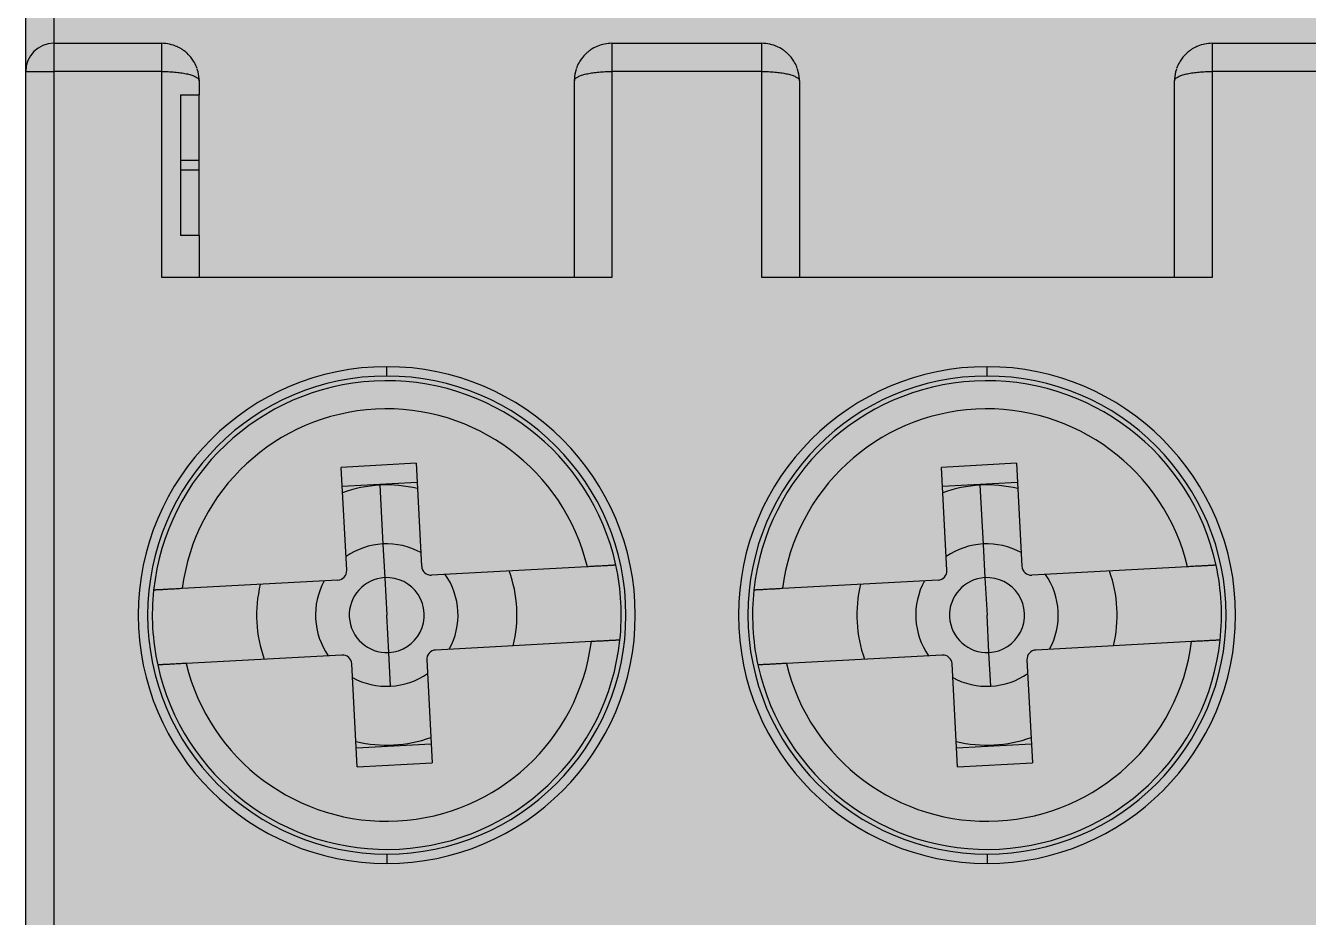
# Model space of a CAD drawing. Extents: x -20 to 2016, y -5898 to 916.
# Drawn here: x 560.96 to 574.64, y 777.86 to 787.37 of the extents above; entities that cross this region are included whole.
import ezdxf

# ---------------------------------------------------------------- set-up
doc = ezdxf.new("R2010")
doc.units = 0
doc.layers.add('MAIN-1', color=7, linetype='Continuous')
doc.layers.add('SYMS', color=7, linetype='Continuous')

msp = doc.modelspace()

# ---------------------------------------------------------------- hatches: boundary and pattern name
at = {"layer": 'SYMS', "true_color": 0x636466}
h = msp.add_hatch(color=251, dxfattribs=at)
h.dxf.hatch_style = 1
h.paths.add_polyline_path([(560.959, 719.385), (587.859, 719.385), (587.859, 798.385), (560.959, 798.385)])

# ---------------------------------------------------------------- linework, layer by layer
at = {"layer": 'MAIN-1'}
for p, q in [((561.259, 798.085), (561.259, 787.185)), ((561.259, 787.185), (561.259, 786.885)), ((561.259, 787.185), (562.409, 787.185)), ((562.409, 786.885), (562.409, 787.185)), ((562.43, 787.184), (562.409, 787.185)), ((562.452, 787.182), (562.43, 787.184)), ((562.473, 787.18), (562.452, 787.182)), ((562.494, 787.175), (562.473, 787.18)), ((562.515, 787.17), (562.494, 787.175)), ((562.536, 787.164), (562.515, 787.17)), ((562.557, 787.156), (562.536, 787.164)), ((562.569, 787.151), (562.557, 787.156)), ((562.582, 787.145), (562.569, 787.151)), ((562.6, 787.136), (562.582, 787.145)), ((562.619, 787.125), (562.6, 787.136)), ((562.628, 787.119), (562.619, 787.125)), ((562.635, 787.114), (562.628, 787.119)), ((562.643, 787.109), (562.635, 787.114)), ((562.65, 787.104), (562.643, 787.109)), ((562.658, 787.098), (562.65, 787.104)), ((562.665, 787.092), (562.658, 787.098)), ((562.672, 787.086), (562.665, 787.092)), ((566.952, 787.092), (566.945, 787.086)), ((566.96, 787.098), (566.952, 787.092)), ((566.967, 787.104), (566.96, 787.098)), ((566.974, 787.109), (566.967, 787.104)), ((566.982, 787.114), (566.974, 787.109)), ((566.989, 787.119), (566.982, 787.114)), ((566.998, 787.125), (566.989, 787.119)), ((567.017, 787.136), (566.998, 787.125)), ((567.035, 787.145), (567.017, 787.136)), ((567.048, 787.151), (567.035, 787.145)), ((567.058, 787.155), (567.048, 787.151)), ((567.076, 787.162), (567.058, 787.155)), ((567.094, 787.168), (567.076, 787.162)), ((567.113, 787.173), (567.094, 787.168)), ((567.132, 787.177), (567.113, 787.173)), ((567.151, 787.181), (567.132, 787.177)), ((567.17, 787.183), (567.151, 787.181)), ((567.189, 787.184), (567.17, 787.183)), ((567.209, 787.185), (567.189, 787.184)), ((567.209, 787.185), (568.809, 787.185)), ((567.209, 787.185), (567.209, 786.885)), ((568.83, 787.184), (568.809, 787.185)), ((568.809, 786.885), (568.809, 787.185)), ((568.852, 787.182), (568.83, 787.184)), ((568.873, 787.18), (568.852, 787.182)), ((568.894, 787.175), (568.873, 787.18)), ((568.915, 787.17), (568.894, 787.175)), ((568.936, 787.164), (568.915, 787.17)), ((568.957, 787.156), (568.936, 787.164)), ((568.969, 787.151), (568.957, 787.156)), ((568.982, 787.145), (568.969, 787.151)), ((569, 787.136), (568.982, 787.145)), ((569.019, 787.125), (569, 787.136)), ((569.028, 787.119), (569.019, 787.125)), ((569.035, 787.114), (569.028, 787.119)), ((569.043, 787.109), (569.035, 787.114)), ((569.05, 787.104), (569.043, 787.109)), ((569.058, 787.098), (569.05, 787.104)), ((569.065, 787.092), (569.058, 787.098)), ((569.072, 787.086), (569.065, 787.092)), ((573.352, 787.092), (573.345, 787.086)), ((573.36, 787.098), (573.352, 787.092)), ((573.367, 787.104), (573.36, 787.098)), ((573.374, 787.109), (573.367, 787.104)), ((573.382, 787.114), (573.374, 787.109)), ((573.389, 787.119), (573.382, 787.114)), ((573.398, 787.125), (573.389, 787.119)), ((573.417, 787.136), (573.398, 787.125)), ((573.435, 787.145), (573.417, 787.136)), ((573.448, 787.151), (573.435, 787.145)), ((573.458, 787.155), (573.448, 787.151)), ((573.476, 787.162), (573.458, 787.155)), ((573.494, 787.168), (573.476, 787.162)), ((573.513, 787.173), (573.494, 787.168)), ((573.532, 787.177), (573.513, 787.173)), ((573.551, 787.181), (573.532, 787.177)), ((573.57, 787.183), (573.551, 787.181)), ((573.589, 787.184), (573.57, 787.183)), ((573.609, 787.185), (573.589, 787.184)), ((573.609, 787.185), (575.209, 787.185)), ((573.609, 787.185), (573.609, 786.885)), ((562.679, 787.08), (562.672, 787.086)), ((562.693, 787.066), (562.679, 787.08)), ((562.706, 787.052), (562.693, 787.066)), ((562.72, 787.036), (562.706, 787.052)), ((562.735, 787.015), (562.72, 787.036)), ((562.745, 787.001), (562.735, 787.015)), ((562.749, 786.995), (562.739, 787.01)), ((562.739, 787.01), (562.745, 787.001)), ((562.758, 786.98), (562.749, 786.995)), ((562.766, 786.965), (562.758, 786.98)), ((562.773, 786.949), (562.766, 786.965)), ((566.851, 786.965), (566.844, 786.949)), ((566.86, 786.98), (566.851, 786.965)), ((566.868, 786.995), (566.86, 786.98)), ((566.878, 787.01), (566.868, 786.995)), ((566.882, 787.015), (566.872, 787.001)), ((566.872, 787.001), (566.878, 787.01)), ((566.898, 787.036), (566.882, 787.015)), ((566.911, 787.052), (566.898, 787.036)), ((566.925, 787.066), (566.911, 787.052)), ((566.938, 787.08), (566.925, 787.066)), ((566.945, 787.086), (566.938, 787.08)), ((569.079, 787.08), (569.072, 787.086)), ((569.093, 787.066), (569.079, 787.08)), ((569.106, 787.052), (569.093, 787.066)), ((569.12, 787.036), (569.106, 787.052)), ((569.135, 787.015), (569.12, 787.036)), ((569.145, 787.001), (569.135, 787.015)), ((569.149, 786.995), (569.139, 787.01)), ((569.139, 787.01), (569.145, 787.001)), ((569.158, 786.98), (569.149, 786.995)), ((569.166, 786.965), (569.158, 786.98)), ((569.173, 786.949), (569.166, 786.965)), ((573.251, 786.965), (573.244, 786.949)), ((573.26, 786.98), (573.251, 786.965)), ((573.268, 786.995), (573.26, 786.98)), ((573.278, 787.01), (573.268, 786.995)), ((573.282, 787.015), (573.272, 787.001)), ((573.272, 787.001), (573.278, 787.01)), ((573.298, 787.036), (573.282, 787.015)), ((573.311, 787.052), (573.298, 787.036)), ((573.324, 787.066), (573.311, 787.052)), ((573.338, 787.08), (573.324, 787.066)), ((573.345, 787.086), (573.338, 787.08)), ((560.959, 786.885), (561.259, 786.885)), ((561.259, 786.885), (561.259, 777.285)), ((562.409, 786.885), (561.259, 786.885)), ((562.409, 784.685), (562.409, 786.885)), ((562.409, 786.885), (562.426, 786.885)), ((562.426, 786.885), (562.444, 786.884)), ((562.444, 786.884), (562.461, 786.884)), ((562.461, 786.884), (562.479, 786.883)), ((562.479, 786.883), (562.496, 786.882)), ((562.496, 786.882), (562.513, 786.881)), ((562.513, 786.881), (562.53, 786.88)), ((562.53, 786.88), (562.547, 786.879)), ((562.547, 786.879), (562.563, 786.877)), ((562.563, 786.877), (562.58, 786.875)), ((562.58, 786.875), (562.596, 786.873)), ((562.596, 786.873), (562.611, 786.871)), ((562.611, 786.871), (562.626, 786.869)), ((562.626, 786.869), (562.641, 786.866)), ((562.641, 786.866), (562.655, 786.864)), ((562.655, 786.864), (562.669, 786.861)), ((562.669, 786.861), (562.683, 786.858)), ((562.683, 786.858), (562.695, 786.855)), ((562.695, 786.855), (562.708, 786.851)), ((562.708, 786.851), (562.719, 786.848)), ((562.719, 786.848), (562.73, 786.845)), ((562.73, 786.845), (562.741, 786.841)), ((562.741, 786.841), (562.75, 786.837)), ((562.75, 786.837), (562.76, 786.833)), ((562.76, 786.833), (562.768, 786.829)), ((562.768, 786.829), (562.775, 786.825)), ((562.78, 786.933), (562.773, 786.949)), ((562.775, 786.825), (562.782, 786.821)), ((562.786, 786.917), (562.78, 786.933)), ((562.782, 786.821), (562.788, 786.816)), ((562.792, 786.9), (562.788, 786.911)), ((562.788, 786.816), (562.794, 786.812)), ((562.797, 786.88), (562.792, 786.9)), ((562.802, 786.855), (562.797, 786.88)), ((562.806, 786.831), (562.802, 786.855)), ((562.808, 786.806), (562.806, 786.831)), ((566.811, 786.831), (566.809, 786.806)), ((566.815, 786.855), (566.811, 786.831)), ((566.82, 786.88), (566.815, 786.855)), ((566.825, 786.9), (566.82, 786.88)), ((566.824, 786.812), (566.829, 786.816)), ((566.829, 786.911), (566.825, 786.9)), ((566.829, 786.816), (566.835, 786.821)), ((566.837, 786.933), (566.831, 786.917)), ((566.835, 786.821), (566.842, 786.825)), ((566.844, 786.949), (566.837, 786.933)), ((566.842, 786.825), (566.849, 786.829)), ((566.849, 786.829), (566.858, 786.833)), ((566.858, 786.833), (566.867, 786.837)), ((566.867, 786.837), (566.877, 786.841)), ((566.877, 786.841), (566.887, 786.845)), ((566.887, 786.845), (566.898, 786.848)), ((566.898, 786.848), (566.91, 786.851)), ((566.91, 786.851), (566.922, 786.855)), ((566.922, 786.855), (566.935, 786.858)), ((566.935, 786.858), (566.948, 786.861)), ((566.948, 786.861), (566.962, 786.864)), ((566.962, 786.864), (566.976, 786.866)), ((566.976, 786.866), (566.991, 786.869)), ((566.991, 786.869), (567.006, 786.871)), ((567.006, 786.871), (567.022, 786.873)), ((567.022, 786.873), (567.038, 786.875)), ((567.038, 786.875), (567.054, 786.877)), ((567.054, 786.877), (567.07, 786.879)), ((567.07, 786.879), (567.087, 786.88)), ((567.087, 786.88), (567.104, 786.881)), ((567.104, 786.881), (567.121, 786.882)), ((567.121, 786.882), (567.138, 786.883)), ((567.138, 786.883), (567.156, 786.884)), ((567.156, 786.884), (567.173, 786.884)), ((567.173, 786.884), (567.191, 786.885)), ((567.191, 786.885), (567.209, 786.885)), ((568.809, 786.885), (567.209, 786.885)), ((567.209, 786.885), (567.209, 784.685)), ((568.809, 784.685), (568.809, 786.885)), ((568.809, 786.885), (568.826, 786.885)), ((568.826, 786.885), (568.844, 786.884)), ((568.844, 786.884), (568.861, 786.884)), ((568.861, 786.884), (568.879, 786.883)), ((568.879, 786.883), (568.896, 786.882)), ((568.896, 786.882), (568.913, 786.881)), ((568.913, 786.881), (568.93, 786.88)), ((568.93, 786.88), (568.947, 786.879)), ((568.947, 786.879), (568.963, 786.877)), ((568.963, 786.877), (568.98, 786.875)), ((568.98, 786.875), (568.996, 786.873)), ((568.996, 786.873), (569.011, 786.871)), ((569.011, 786.871), (569.026, 786.869)), ((569.026, 786.869), (569.041, 786.866)), ((569.041, 786.866), (569.055, 786.864)), ((569.055, 786.864), (569.069, 786.861)), ((569.069, 786.861), (569.083, 786.858)), ((569.083, 786.858), (569.095, 786.855)), ((569.095, 786.855), (569.108, 786.851)), ((569.108, 786.851), (569.119, 786.848)), ((569.119, 786.848), (569.13, 786.845)), ((569.13, 786.845), (569.141, 786.841)), ((569.141, 786.841), (569.15, 786.837)), ((569.15, 786.837), (569.16, 786.833)), ((569.16, 786.833), (569.168, 786.829)), ((569.168, 786.829), (569.175, 786.825)), ((569.18, 786.933), (569.173, 786.949)), ((569.175, 786.825), (569.182, 786.821)), ((569.186, 786.917), (569.18, 786.933)), ((569.182, 786.821), (569.188, 786.816)), ((569.192, 786.9), (569.188, 786.911)), ((569.188, 786.816), (569.194, 786.812)), ((569.197, 786.88), (569.192, 786.9)), ((569.202, 786.855), (569.197, 786.88)), ((569.206, 786.831), (569.202, 786.855)), ((569.208, 786.806), (569.206, 786.831)), ((573.211, 786.831), (573.209, 786.806)), ((573.215, 786.855), (573.211, 786.831)), ((573.22, 786.88), (573.215, 786.855)), ((573.225, 786.9), (573.22, 786.88)), ((573.224, 786.812), (573.229, 786.816)), ((573.229, 786.911), (573.225, 786.9)), ((573.229, 786.816), (573.235, 786.821)), ((573.237, 786.933), (573.231, 786.917)), ((573.235, 786.821), (573.242, 786.825)), ((573.244, 786.949), (573.237, 786.933)), ((573.242, 786.825), (573.249, 786.829)), ((573.249, 786.829), (573.258, 786.833)), ((573.258, 786.833), (573.267, 786.837)), ((573.267, 786.837), (573.277, 786.841)), ((573.277, 786.841), (573.287, 786.845)), ((573.287, 786.845), (573.298, 786.848)), ((573.298, 786.848), (573.31, 786.851)), ((573.31, 786.851), (573.322, 786.855)), ((573.322, 786.855), (573.335, 786.858)), ((573.335, 786.858), (573.348, 786.861)), ((573.348, 786.861), (573.362, 786.864)), ((573.362, 786.864), (573.376, 786.866)), ((573.376, 786.866), (573.391, 786.869)), ((573.391, 786.869), (573.406, 786.871)), ((573.406, 786.871), (573.422, 786.873)), ((573.422, 786.873), (573.438, 786.875)), ((573.438, 786.875), (573.454, 786.877)), ((573.454, 786.877), (573.47, 786.879)), ((573.47, 786.879), (573.487, 786.88)), ((573.487, 786.88), (573.504, 786.881)), ((573.504, 786.881), (573.521, 786.882)), ((573.521, 786.882), (573.538, 786.883)), ((573.538, 786.883), (573.556, 786.884)), ((573.556, 786.884), (573.573, 786.884)), ((573.573, 786.884), (573.591, 786.885)), ((573.591, 786.885), (573.609, 786.885)), ((575.209, 786.885), (573.609, 786.885)), ((573.609, 786.885), (573.609, 784.685)), ((562.794, 786.812), (562.798, 786.808)), ((562.798, 786.808), (562.802, 786.804)), ((562.802, 786.804), (562.805, 786.799)), ((562.805, 786.799), (562.807, 786.795)), ((562.807, 786.795), (562.808, 786.79)), ((562.809, 786.785), (562.808, 786.806)), ((562.808, 786.79), (562.809, 786.785)), ((562.809, 786.785), (562.809, 786.635)), ((566.809, 786.806), (566.809, 786.785)), ((566.809, 786.79), (566.81, 786.795)), ((566.809, 786.785), (566.809, 786.79)), ((566.809, 784.685), (566.809, 786.785)), ((566.81, 786.795), (566.812, 786.799)), ((566.812, 786.799), (566.815, 786.804)), ((566.815, 786.804), (566.819, 786.808)), ((566.819, 786.808), (566.824, 786.812)), ((569.194, 786.812), (569.198, 786.808)), ((569.198, 786.808), (569.202, 786.804)), ((569.202, 786.804), (569.205, 786.799)), ((569.205, 786.799), (569.207, 786.795)), ((569.207, 786.795), (569.208, 786.79)), ((569.209, 786.785), (569.208, 786.806)), ((569.208, 786.79), (569.209, 786.785)), ((569.209, 786.785), (569.209, 784.685)), ((573.209, 786.806), (573.209, 786.785)), ((573.209, 786.79), (573.21, 786.795)), ((573.209, 786.785), (573.209, 786.79)), ((573.209, 784.685), (573.209, 786.785)), ((573.21, 786.795), (573.212, 786.799)), ((573.212, 786.799), (573.215, 786.804)), ((573.215, 786.804), (573.219, 786.808)), ((573.219, 786.808), (573.224, 786.812)), ((562.609, 786.635), (562.609, 785.135)), ((562.609, 786.635), (562.809, 786.635)), ((562.809, 785.935), (562.809, 786.635)), ((562.809, 785.935), (562.609, 785.935)), ((562.809, 785.835), (562.809, 785.935)), ((562.609, 785.835), (562.809, 785.835)), ((562.809, 785.135), (562.809, 785.835)), ((562.809, 785.135), (562.609, 785.135)), ((562.809, 785.135), (562.809, 784.685)), ((567.209, 784.685), (562.409, 784.685)), ((573.609, 784.685), (568.809, 784.685)), ((564.809, 783.635), (564.809, 783.735)), ((571.209, 783.635), (571.209, 783.735)), ((565.122, 782.704), (564.323, 782.661)), ((564.382, 781.563), (564.323, 782.661)), ((565.122, 782.704), (565.181, 781.606)), ((571.522, 782.704), (570.723, 782.661)), ((570.782, 781.563), (570.723, 782.661)), ((571.522, 782.704), (571.581, 781.606)), ((564.334, 782.461), (565.133, 782.504)), ((564.734, 782.47), (564.768, 781.843)), ((570.734, 782.461), (571.533, 782.504)), ((571.134, 782.47), (571.168, 781.843)), ((564.768, 781.843), (564.787, 781.484)), ((571.168, 781.843), (571.187, 781.484)), ((564.787, 781.484), (564.809, 781.085)), ((566.947, 781.601), (565.286, 781.511)), ((566.961, 781.601), (566.947, 781.601)), ((566.975, 781.602), (566.961, 781.601)), ((566.989, 781.603), (566.975, 781.602)), ((567.002, 781.604), (566.989, 781.603)), ((567.016, 781.604), (567.002, 781.604)), ((567.029, 781.605), (567.016, 781.604)), ((567.042, 781.606), (567.029, 781.605)), ((567.055, 781.606), (567.042, 781.606)), ((567.068, 781.607), (567.055, 781.606)), ((567.08, 781.608), (567.068, 781.607)), ((567.092, 781.608), (567.08, 781.608)), ((567.104, 781.609), (567.092, 781.608)), ((567.116, 781.61), (567.104, 781.609)), ((567.127, 781.61), (567.116, 781.61)), ((567.138, 781.611), (567.127, 781.61)), ((567.148, 781.611), (567.138, 781.611)), ((567.158, 781.612), (567.148, 781.611)), ((567.168, 781.613), (567.158, 781.612)), ((567.177, 781.613), (567.168, 781.613)), ((567.186, 781.613), (567.177, 781.613)), ((567.194, 781.614), (567.186, 781.613)), ((567.202, 781.614), (567.194, 781.614)), ((567.209, 781.615), (567.202, 781.614)), ((567.216, 781.615), (567.209, 781.615)), ((567.222, 781.615), (567.216, 781.615)), ((567.227, 781.616), (567.222, 781.615)), ((567.232, 781.616), (567.227, 781.616)), ((567.237, 781.616), (567.232, 781.616)), ((567.241, 781.616), (567.237, 781.616)), ((567.244, 781.617), (567.241, 781.616)), ((567.247, 781.617), (567.244, 781.617)), ((567.249, 781.617), (567.247, 781.617)), ((567.25, 781.617), (567.249, 781.617)), ((567.251, 781.617), (567.25, 781.617)), ((567.251, 781.617), (567.251, 781.617)), ((571.187, 781.484), (571.209, 781.085)), ((573.347, 781.601), (571.686, 781.511)), ((573.361, 781.601), (573.347, 781.601)), ((573.375, 781.602), (573.361, 781.601)), ((573.389, 781.603), (573.375, 781.602)), ((573.402, 781.604), (573.389, 781.603)), ((573.416, 781.604), (573.402, 781.604)), ((573.429, 781.605), (573.416, 781.604)), ((573.442, 781.606), (573.429, 781.605)), ((573.455, 781.606), (573.442, 781.606)), ((573.468, 781.607), (573.455, 781.606)), ((573.48, 781.608), (573.468, 781.607)), ((573.492, 781.608), (573.48, 781.608)), ((573.504, 781.609), (573.492, 781.608)), ((573.516, 781.61), (573.504, 781.609)), ((573.527, 781.61), (573.516, 781.61)), ((573.538, 781.611), (573.527, 781.61)), ((573.548, 781.611), (573.538, 781.611)), ((573.558, 781.612), (573.548, 781.611)), ((573.568, 781.613), (573.558, 781.612)), ((573.577, 781.613), (573.568, 781.613)), ((573.586, 781.613), (573.577, 781.613)), ((573.594, 781.614), (573.586, 781.613)), ((573.602, 781.614), (573.594, 781.614)), ((573.609, 781.615), (573.602, 781.614)), ((573.616, 781.615), (573.609, 781.615)), ((573.622, 781.615), (573.616, 781.615)), ((573.627, 781.616), (573.622, 781.615)), ((573.632, 781.616), (573.627, 781.616)), ((573.637, 781.616), (573.632, 781.616)), ((573.641, 781.616), (573.637, 781.616)), ((573.644, 781.617), (573.641, 781.616)), ((573.647, 781.617), (573.644, 781.617)), ((573.649, 781.617), (573.647, 781.617)), ((573.65, 781.617), (573.649, 781.617)), ((573.651, 781.617), (573.65, 781.617)), ((573.651, 781.617), (573.651, 781.617)), ((562.324, 781.351), (562.323, 781.351)), ((562.323, 781.351), (562.323, 781.351)), ((562.326, 781.352), (562.324, 781.351)), ((562.328, 781.352), (562.326, 781.352)), ((562.33, 781.352), (562.328, 781.352)), ((562.334, 781.352), (562.33, 781.352)), ((562.338, 781.352), (562.334, 781.352)), ((562.342, 781.352), (562.338, 781.352)), ((562.347, 781.353), (562.342, 781.352)), ((562.353, 781.353), (562.347, 781.353)), ((562.359, 781.353), (562.353, 781.353)), ((562.365, 781.354), (562.359, 781.353)), ((562.373, 781.354), (562.365, 781.354)), ((562.38, 781.354), (562.373, 781.354)), ((562.388, 781.355), (562.38, 781.354)), ((562.397, 781.355), (562.388, 781.355)), ((562.406, 781.356), (562.397, 781.355)), ((562.416, 781.356), (562.406, 781.356)), ((562.426, 781.357), (562.416, 781.356)), ((562.436, 781.358), (562.426, 781.357)), ((562.447, 781.358), (562.436, 781.358)), ((562.458, 781.359), (562.447, 781.358)), ((562.47, 781.359), (562.458, 781.359)), ((562.482, 781.36), (562.47, 781.359)), ((562.494, 781.361), (562.482, 781.36)), ((562.506, 781.361), (562.494, 781.361)), ((562.519, 781.362), (562.506, 781.361)), ((562.532, 781.363), (562.519, 781.362)), ((562.545, 781.363), (562.532, 781.363)), ((562.559, 781.364), (562.545, 781.363)), ((562.572, 781.365), (562.559, 781.364)), ((562.586, 781.366), (562.572, 781.365)), ((562.599, 781.366), (562.586, 781.366)), ((562.613, 781.367), (562.599, 781.366)), ((562.627, 781.368), (562.613, 781.367)), ((564.288, 781.457), (562.627, 781.368)), ((568.724, 781.351), (568.723, 781.351)), ((568.723, 781.351), (568.723, 781.351)), ((568.726, 781.352), (568.724, 781.351)), ((568.728, 781.352), (568.726, 781.352)), ((568.73, 781.352), (568.728, 781.352)), ((568.734, 781.352), (568.73, 781.352)), ((568.738, 781.352), (568.734, 781.352)), ((568.742, 781.352), (568.738, 781.352)), ((568.747, 781.353), (568.742, 781.352)), ((568.753, 781.353), (568.747, 781.353)), ((568.759, 781.353), (568.753, 781.353)), ((568.765, 781.354), (568.759, 781.353)), ((568.773, 781.354), (568.765, 781.354)), ((568.78, 781.354), (568.773, 781.354)), ((568.788, 781.355), (568.78, 781.354)), ((568.797, 781.355), (568.788, 781.355)), ((568.806, 781.356), (568.797, 781.355)), ((568.816, 781.356), (568.806, 781.356)), ((568.826, 781.357), (568.816, 781.356)), ((568.836, 781.358), (568.826, 781.357)), ((568.847, 781.358), (568.836, 781.358)), ((568.858, 781.359), (568.847, 781.358)), ((568.87, 781.359), (568.858, 781.359)), ((568.882, 781.36), (568.87, 781.359)), ((568.894, 781.361), (568.882, 781.36)), ((568.906, 781.361), (568.894, 781.361)), ((568.919, 781.362), (568.906, 781.361)), ((568.932, 781.363), (568.919, 781.362)), ((568.945, 781.363), (568.932, 781.363)), ((568.959, 781.364), (568.945, 781.363)), ((568.972, 781.365), (568.959, 781.364)), ((568.986, 781.366), (568.972, 781.365)), ((568.999, 781.366), (568.986, 781.366)), ((569.013, 781.367), (568.999, 781.366)), ((569.027, 781.368), (569.013, 781.367)), ((570.688, 781.457), (569.027, 781.368)), ((564.83, 780.685), (564.809, 781.085)), ((571.23, 780.685), (571.209, 781.085)), ((566.99, 780.802), (565.329, 780.712)), ((567.004, 780.803), (566.99, 780.802)), ((567.018, 780.803), (567.004, 780.803)), ((567.032, 780.804), (567.018, 780.803)), ((567.045, 780.805), (567.032, 780.804)), ((567.059, 780.805), (567.045, 780.805)), ((567.072, 780.806), (567.059, 780.805)), ((567.085, 780.807), (567.072, 780.806)), ((567.098, 780.808), (567.085, 780.807)), ((567.111, 780.808), (567.098, 780.808)), ((567.123, 780.809), (567.111, 780.808)), ((567.136, 780.81), (567.123, 780.809)), ((567.147, 780.81), (567.136, 780.81)), ((567.159, 780.811), (567.147, 780.81)), ((567.17, 780.811), (567.159, 780.811)), ((567.181, 780.812), (567.17, 780.811)), ((567.191, 780.813), (567.181, 780.812)), ((567.201, 780.813), (567.191, 780.813)), ((567.211, 780.814), (567.201, 780.813)), ((567.22, 780.814), (567.211, 780.814)), ((567.229, 780.815), (567.22, 780.814)), ((567.237, 780.815), (567.229, 780.815)), ((567.245, 780.815), (567.237, 780.815)), ((567.252, 780.816), (567.245, 780.815)), ((567.259, 780.816), (567.252, 780.816)), ((567.265, 780.817), (567.259, 780.816)), ((567.27, 780.817), (567.265, 780.817)), ((567.275, 780.817), (567.27, 780.817)), ((567.28, 780.817), (567.275, 780.817)), ((567.284, 780.818), (567.28, 780.817)), ((567.287, 780.818), (567.284, 780.818)), ((567.29, 780.818), (567.287, 780.818)), ((567.292, 780.818), (567.29, 780.818)), ((567.293, 780.818), (567.292, 780.818)), ((567.294, 780.818), (567.293, 780.818)), ((567.294, 780.818), (567.294, 780.818)), ((573.39, 780.802), (571.729, 780.712)), ((573.404, 780.803), (573.39, 780.802)), ((573.418, 780.803), (573.404, 780.803)), ((573.432, 780.804), (573.418, 780.803)), ((573.445, 780.805), (573.432, 780.804)), ((573.459, 780.805), (573.445, 780.805)), ((573.472, 780.806), (573.459, 780.805)), ((573.485, 780.807), (573.472, 780.806)), ((573.498, 780.808), (573.485, 780.807)), ((573.511, 780.808), (573.498, 780.808)), ((573.523, 780.809), (573.511, 780.808)), ((573.536, 780.81), (573.523, 780.809)), ((573.547, 780.81), (573.536, 780.81)), ((573.559, 780.811), (573.547, 780.81)), ((573.57, 780.811), (573.559, 780.811)), ((573.581, 780.812), (573.57, 780.811)), ((573.591, 780.813), (573.581, 780.812)), ((573.601, 780.813), (573.591, 780.813)), ((573.611, 780.814), (573.601, 780.813)), ((573.62, 780.814), (573.611, 780.814)), ((573.629, 780.815), (573.62, 780.814)), ((573.637, 780.815), (573.629, 780.815)), ((573.645, 780.815), (573.637, 780.815)), ((573.652, 780.816), (573.645, 780.815)), ((573.659, 780.816), (573.652, 780.816)), ((573.665, 780.817), (573.659, 780.816)), ((573.67, 780.817), (573.665, 780.817)), ((573.675, 780.817), (573.67, 780.817)), ((573.68, 780.817), (573.675, 780.817)), ((573.684, 780.818), (573.68, 780.817)), ((573.687, 780.818), (573.684, 780.818)), ((573.69, 780.818), (573.687, 780.818)), ((573.692, 780.818), (573.69, 780.818)), ((573.693, 780.818), (573.692, 780.818)), ((573.694, 780.818), (573.693, 780.818)), ((573.694, 780.818), (573.694, 780.818)), ((564.85, 780.326), (564.83, 780.685)), ((571.25, 780.326), (571.23, 780.685)), ((562.367, 780.553), (562.366, 780.553)), ((562.366, 780.553), (562.366, 780.553)), ((562.369, 780.553), (562.367, 780.553)), ((562.371, 780.553), (562.369, 780.553)), ((562.373, 780.553), (562.371, 780.553)), ((562.377, 780.553), (562.373, 780.553)), ((562.381, 780.553), (562.377, 780.553)), ((562.385, 780.554), (562.381, 780.553)), ((562.39, 780.554), (562.385, 780.554)), ((562.396, 780.554), (562.39, 780.554)), ((562.402, 780.554), (562.396, 780.554)), ((562.408, 780.555), (562.402, 780.554)), ((562.416, 780.555), (562.408, 780.555)), ((562.423, 780.556), (562.416, 780.555)), ((562.431, 780.556), (562.423, 780.556)), ((562.44, 780.557), (562.431, 780.556)), ((562.449, 780.557), (562.44, 780.557)), ((562.459, 780.558), (562.449, 780.557)), ((562.469, 780.558), (562.459, 780.558)), ((562.479, 780.559), (562.469, 780.558)), ((562.49, 780.559), (562.479, 780.559)), ((562.501, 780.56), (562.49, 780.559)), ((562.513, 780.56), (562.501, 780.56)), ((562.525, 780.561), (562.513, 780.56)), ((562.537, 780.562), (562.525, 780.561)), ((562.549, 780.562), (562.537, 780.562)), ((562.562, 780.563), (562.549, 780.562)), ((562.575, 780.564), (562.562, 780.563)), ((562.588, 780.565), (562.575, 780.564)), ((562.602, 780.565), (562.588, 780.565)), ((562.615, 780.566), (562.602, 780.565)), ((562.629, 780.567), (562.615, 780.566)), ((562.642, 780.567), (562.629, 780.567)), ((562.656, 780.568), (562.642, 780.567)), ((562.67, 780.569), (562.656, 780.568)), ((564.331, 780.658), (562.67, 780.569)), ((564.495, 779.466), (564.436, 780.564)), ((565.235, 780.607), (565.294, 779.509)), ((568.767, 780.553), (568.766, 780.553)), ((568.766, 780.553), (568.766, 780.553)), ((568.769, 780.553), (568.767, 780.553)), ((568.771, 780.553), (568.769, 780.553)), ((568.773, 780.553), (568.771, 780.553)), ((568.777, 780.553), (568.773, 780.553)), ((568.781, 780.553), (568.777, 780.553)), ((568.785, 780.554), (568.781, 780.553)), ((568.79, 780.554), (568.785, 780.554)), ((568.796, 780.554), (568.79, 780.554)), ((568.802, 780.554), (568.796, 780.554)), ((568.808, 780.555), (568.802, 780.554)), ((568.816, 780.555), (568.808, 780.555)), ((568.823, 780.556), (568.816, 780.555)), ((568.831, 780.556), (568.823, 780.556)), ((568.84, 780.557), (568.831, 780.556)), ((568.849, 780.557), (568.84, 780.557)), ((568.859, 780.558), (568.849, 780.557)), ((568.869, 780.558), (568.859, 780.558)), ((568.879, 780.559), (568.869, 780.558)), ((568.89, 780.559), (568.879, 780.559)), ((568.901, 780.56), (568.89, 780.559)), ((568.913, 780.56), (568.901, 780.56)), ((568.925, 780.561), (568.913, 780.56)), ((568.937, 780.562), (568.925, 780.561)), ((568.949, 780.562), (568.937, 780.562)), ((568.962, 780.563), (568.949, 780.562)), ((568.975, 780.564), (568.962, 780.563)), ((568.988, 780.565), (568.975, 780.564)), ((569.002, 780.565), (568.988, 780.565)), ((569.015, 780.566), (569.002, 780.565)), ((569.029, 780.567), (569.015, 780.566)), ((569.042, 780.567), (569.029, 780.567)), ((569.056, 780.568), (569.042, 780.567)), ((569.07, 780.569), (569.056, 780.568)), ((570.731, 780.658), (569.07, 780.569)), ((570.895, 779.466), (570.836, 780.564)), ((571.635, 780.607), (571.694, 779.509)), ((565.283, 779.708), (564.485, 779.665)), ((571.683, 779.708), (570.885, 779.665)), ((564.495, 779.466), (565.294, 779.509)), ((570.895, 779.466), (571.694, 779.509)), ((564.809, 778.535), (564.809, 778.435)), ((571.209, 778.535), (571.209, 778.435))]:
    msp.add_line(p, q, dxfattribs=at)
for centre, radius, start, end in [((561.259, 786.885), 0.3, 90, 180), ((564.809, 781.085), 2.65, 0, 180), ((571.209, 781.085), 2.65, 0, 180), ((564.809, 781.085), 2.55, 90, 270), ((564.809, 781.085), 2.5, 12.2917, 173.8779), ((564.809, 781.085), 2.55, 270, 90), ((571.209, 781.085), 2.55, 90, 270), ((571.209, 781.085), 2.5, 12.2917, 173.8779), ((571.209, 781.085), 2.55, 270, 90), ((564.809, 781.085), 2.2, 13.5605, 172.6091), ((571.209, 781.085), 2.2, 13.5605, 172.6091), ((564.809, 781.085), 1.388, 93.0848, 109.8381), ((564.809, 781.085), 1.388, 76.3316, 93.0848), ((571.209, 781.085), 1.388, 93.0848, 109.8381), ((571.209, 781.085), 1.388, 76.3316, 93.0848), ((564.809, 781.085), 0.76, 93.0849, 124.8522), ((564.809, 781.085), 0.76, 61.3174, 93.0849), ((571.209, 781.085), 0.76, 93.0849, 124.8522), ((571.209, 781.085), 0.76, 61.3174, 93.0849), ((564.282, 781.557), 0.1, 273.0846, 3.0846), ((564.809, 781.085), 0.4, 93.0849, 273.0848), ((564.809, 781.085), 0.4, 273.0848, 93.0849), ((565.281, 781.611), 0.1, 183.0846, 273.0846), ((564.809, 781.085), 0.76, 331.3175, 34.8522), ((564.809, 781.085), 1.388, 346.3316, 19.8381), ((564.809, 781.085), 2.5, 3.0848, 12.2917), ((570.682, 781.557), 0.1, 273.0846, 3.0846), ((571.209, 781.085), 0.4, 93.0849, 273.0848), ((571.209, 781.085), 0.4, 273.0848, 93.0849), ((571.681, 781.611), 0.1, 183.0846, 273.0846), ((571.209, 781.085), 0.76, 331.3175, 34.8522), ((571.209, 781.085), 1.388, 346.3316, 19.8381), ((571.209, 781.085), 2.5, 3.0848, 12.2917), ((564.809, 781.085), 2.5, 173.8779, 183.0848), ((564.809, 781.085), 1.388, 166.3316, 199.8381), ((564.809, 781.085), 0.76, 151.3174, 214.8521), ((571.209, 781.085), 2.5, 173.8779, 183.0848), ((571.209, 781.085), 1.388, 166.3316, 199.8381), ((571.209, 781.085), 0.76, 151.3174, 214.8521), ((564.809, 781.085), 2.5, 353.8779, 3.0848), ((571.209, 781.085), 2.5, 353.8779, 3.0848), ((564.809, 781.085), 2.65, 180, 0), ((571.209, 781.085), 2.65, 180, 0), ((564.809, 781.085), 2.5, 183.0848, 192.2917), ((571.209, 781.085), 2.5, 183.0848, 192.2917), ((564.809, 781.085), 2.5, 192.2917, 353.8779), ((564.809, 781.085), 2.2, 193.5605, 352.6091), ((571.209, 781.085), 2.5, 192.2917, 353.8779), ((571.209, 781.085), 2.2, 193.5605, 352.6091), ((565.335, 780.612), 0.1, 93.0846, 183.0846), ((571.735, 780.612), 0.1, 93.0846, 183.0846), ((564.336, 780.559), 0.1, 3.0846, 93.0846), ((570.736, 780.559), 0.1, 3.0846, 93.0846), ((564.809, 781.085), 0.76, 241.3175, 273.0848), ((564.809, 781.085), 0.76, 273.0848, 304.8521), ((571.209, 781.085), 0.76, 241.3175, 273.0848), ((571.209, 781.085), 0.76, 273.0848, 304.8521), ((564.809, 781.085), 1.388, 256.3316, 273.0848), ((564.809, 781.085), 1.388, 273.0848, 289.8381), ((571.209, 781.085), 1.388, 256.3316, 273.0848), ((571.209, 781.085), 1.388, 273.0848, 289.8381)]:
    msp.add_arc(centre, radius, start, end, dxfattribs=at)
at = {"layer": 'SYMS'}
msp.add_lwpolyline([(560.959, 798.385), (587.859, 798.385), (587.859, 719.385), (560.959, 719.385)], close=True, dxfattribs=at)

doc.saveas('drawing.dxf')
